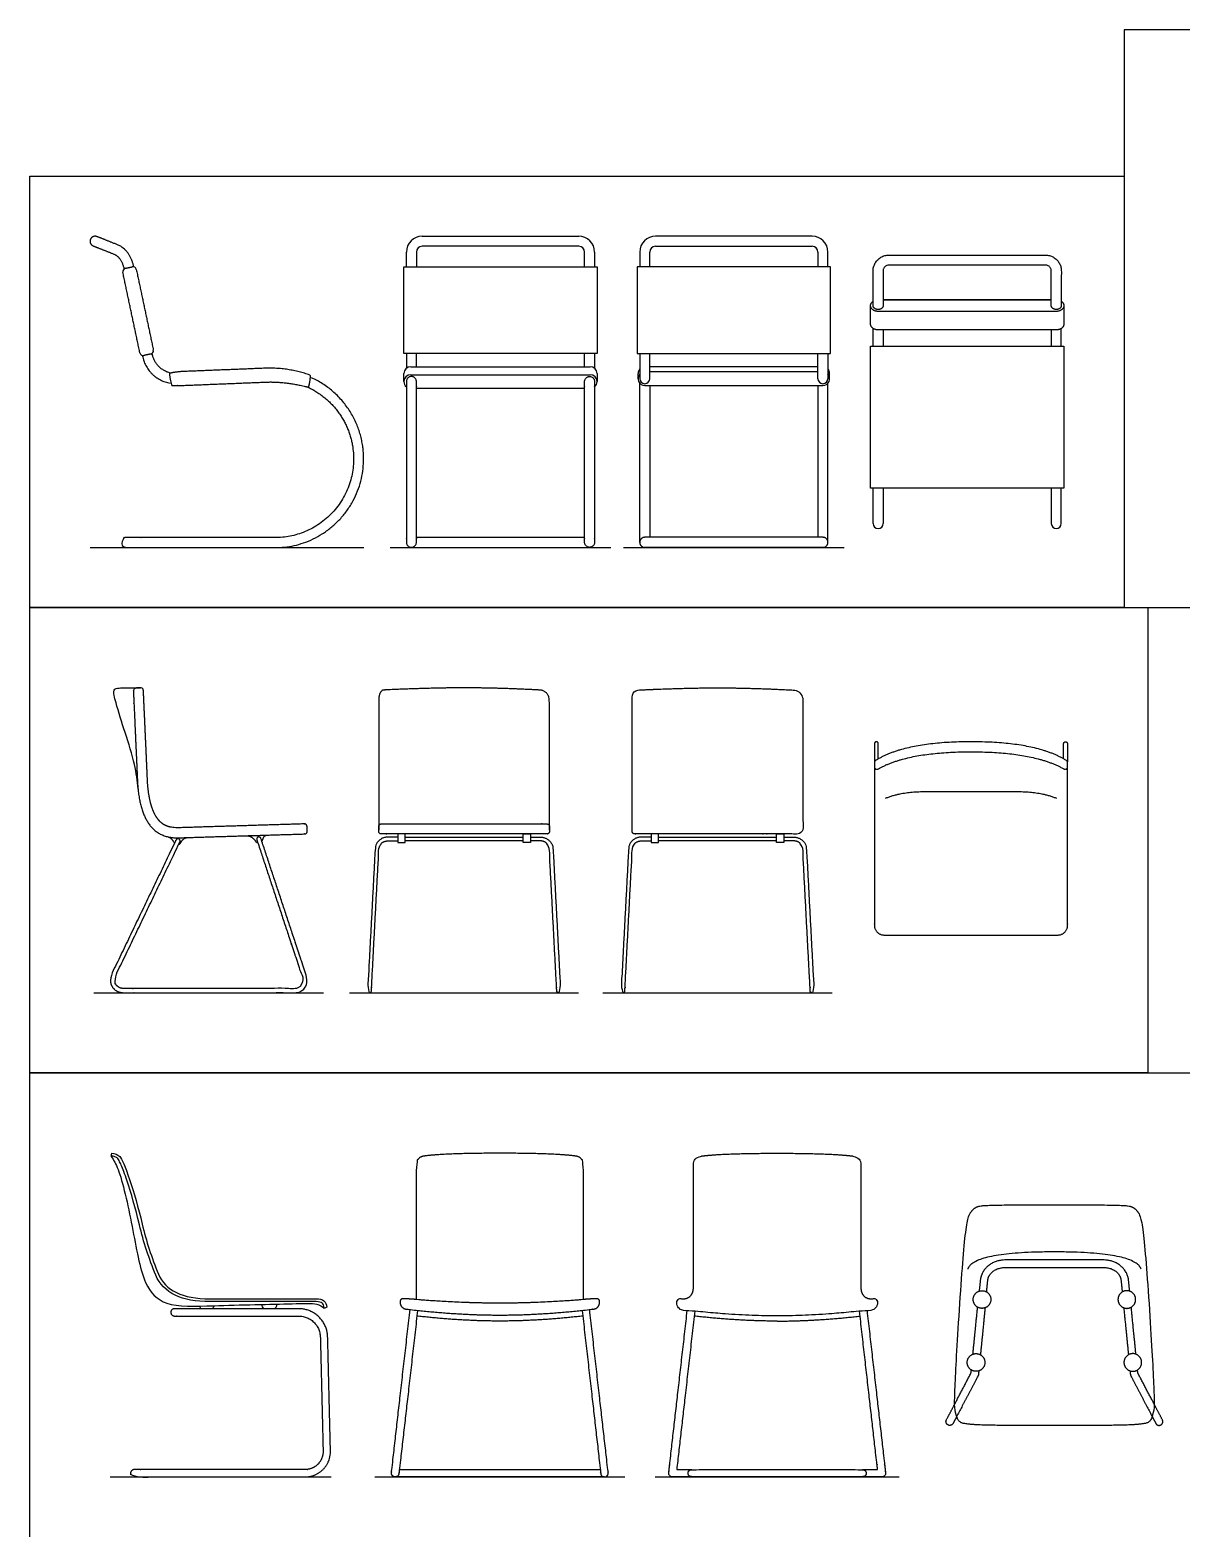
# Model space of a CAD drawing. Header units: millimetres. Extents: x 0 to 12.5, y -0.3 to 20.
# Drawn here: x 7.175 to 10.087, y 5.488 to 9.279 of the extents above; entities that cross this region are included whole.
import ezdxf

# ---------------------------------------------------------------- set-up
doc = ezdxf.new("R2010")
doc.units = ezdxf.units.MM
for name, color, linetype, true_color in [('AG-DETAILS', 7, 'Continuous', 0x66ffff), ('AG-DIAGRAM', 7, 'Continuous', 0xfecc66), ('AG-FURNITURE', 7, 'Continuous', 0x66ccff), ('X-VPRT', 6, 'Continuous', 0xff00ff)]:
    doc.layers.add(name, color=color, linetype=linetype, true_color=true_color)

msp = doc.modelspace()

# ---------------------------------------------------------------- linework, layer by layer
at = {"layer": 'AG-DETAILS'}
for p, q in [((8.1398, 7.9698), (8.5907, 7.9698)), ((8.1525, 7.9952), (8.578, 7.9952)), ((8.7304, 7.9698), (9.1812, 7.9698)), ((9.1812, 7.9698), (8.7304, 7.9698))]:
    msp.add_line(p, q, dxfattribs=at)
for points in [[(8.7177, 7.9825), (8.7177, 8.1447), (8.7177, 8.3854)], [(8.7431, 8.3797), (8.7431, 8.1518), (8.7431, 7.9952)], [(9.1685, 8.3797), (9.1685, 8.1518), (9.1685, 7.9952)], [(9.1939, 7.9825), (9.1939, 8.1447), (9.1939, 8.3854)], [(9.5608, 5.9277), (9.5674, 5.9949), (9.5726, 6.0468)], [(9.5916, 6.0452), (9.5865, 5.9944), (9.5798, 5.9263)], [(9.9425, 6.0452), (9.9475, 5.9944), (9.9543, 5.9263)], [(9.9733, 5.9277), (9.9666, 5.9949), (9.9614, 6.0468)]]:
    msp.add_open_spline(points, degree=2, dxfattribs=at)
for points, weights, knots in [([(9.9574, 6.0874), (9.9559, 6.103), (9.9545, 6.1167), (9.9465, 6.1663), (9.8906, 6.1663), (9.8434, 6.1663), (9.767, 6.1663), (9.6906, 6.1663), (9.6435, 6.1663), (9.5875, 6.1663), (9.5795, 6.1167), (9.5782, 6.103), (9.5766, 6.0874)], [1, 1, 1, 0.792751291547, 1, 1, 1, 1, 1, 0.792751291547, 1, 1, 1], [6.71745, 6.71745, 6.71745, 6.782875, 6.782875, 7.025685, 7.025685, 7.749309, 7.749309, 8.472933, 8.472933, 8.715742, 8.715742, 8.781168, 8.781168, 8.781168]), ([(9.5955, 6.0852), (9.5971, 6.1012), (9.5985, 6.1149), (9.6022, 6.1472), (9.6435, 6.1472), (9.6906, 6.1472), (9.767, 6.1472), (9.8434, 6.1472), (9.8906, 6.1472), (9.9318, 6.1472), (9.9355, 6.1149), (9.9369, 6.1012), (9.9385, 6.0852)], [1, 1, 1, 0.792751291547, 1, 1, 1, 1, 1, 0.792751291547, 1, 1, 1], [-4.954801, -4.954801, -4.954801, -4.890175, -4.890175, -4.647366, -4.647366, -3.923742, -3.923742, -3.200118, -3.200118, -2.957308, -2.957308, -2.892682, -2.892682, -2.892682]), ([(9.5844, 6.0885), (9.562, 6.0891), (9.5614, 6.0668), (9.5608, 6.0444), (9.5832, 6.0438), (9.6056, 6.0432), (9.6062, 6.0656), (9.6068, 6.0879), (9.5844, 6.0885)], [1, 0.707106781187, 1, 0.707106781187, 1, 0.707106781187, 1, 0.707106781187, 1], [0, 0, 0, 0.0919163, 0.0919163, 0.1838326, 0.1838326, 0.2757489, 0.2757489, 0.3676652, 0.3676652, 0.3676652]), ([(9.9496, 6.0885), (9.972, 6.0891), (9.9726, 6.0668), (9.9732, 6.0444), (9.9508, 6.0438), (9.9284, 6.0432), (9.9279, 6.0656), (9.9273, 6.0879), (9.9496, 6.0885)], [1, 0.707106781187, 1, 0.707106781187, 1, 0.707106781187, 1, 0.707106781187, 1], [0, 0, 0, 0.0919163, 0.0919163, 0.1838326, 0.1838326, 0.2757489, 0.2757489, 0.3676652, 0.3676652, 0.3676652]), ([(9.5693, 5.9292), (9.5469, 5.9298), (9.5463, 5.9074), (9.5457, 5.885), (9.5681, 5.8844), (9.5905, 5.8838), (9.5911, 5.9062), (9.5917, 5.9286), (9.5693, 5.9292)], [1, 0.707106781187, 1, 0.707106781187, 1, 0.707106781187, 1, 0.707106781187, 1], [0, 0, 0, 0.0919163, 0.0919163, 0.1838326, 0.1838326, 0.2757489, 0.2757489, 0.3676652, 0.3676652, 0.3676652]), ([(9.9648, 5.9292), (9.9871, 5.9298), (9.9877, 5.9074), (9.9883, 5.885), (9.9659, 5.8844), (9.9436, 5.8838), (9.943, 5.9062), (9.9424, 5.9286), (9.9648, 5.9292)], [1, 0.707106781187, 1, 0.707106781187, 1, 0.707106781187, 1, 0.707106781187, 1], [0, 0, 0, 0.0919163, 0.0919163, 0.1838326, 0.1838326, 0.2757489, 0.2757489, 0.3676652, 0.3676652, 0.3676652]), ([(9.5147, 5.8014), (9.5348, 5.8396), (9.5549, 5.8779), (9.556, 5.88), (9.5563, 5.8825), (9.5565, 5.8852), (9.5568, 5.8879)], [1, 1, 1, 0.981522308437, 1, 1, 1], [5.8335611, 5.8335611, 5.8335611, 6.0499597, 6.0499597, 6.0657852, 6.0657852, 6.0729634, 6.0729634, 6.0729634]), ([(9.5757, 5.8856), (9.5753, 5.8812), (9.5748, 5.8769), (9.5746, 5.8744), (9.5735, 5.8723), (9.5461, 5.8203), (9.5195, 5.7696)], [1, 1, 1, 0.981522308437, 1, 1, 1], [5.2542495, 5.2542495, 5.2542495, 5.2645513, 5.2645513, 5.2803768, 5.2803768, 5.5718086, 5.5718086, 5.5718086]), ([(9.9583, 5.8856), (9.9588, 5.8812), (9.9592, 5.8769), (9.9594, 5.8744), (9.9606, 5.8723), (9.9879, 5.8203), (10.0146, 5.7696)], [1, 1, 1, 0.981522308437, 1, 1, 1], [5.2542495, 5.2542495, 5.2542495, 5.2645513, 5.2645513, 5.2803768, 5.2803768, 5.5718086, 5.5718086, 5.5718086]), ([(10.0194, 5.8014), (9.9993, 5.8396), (9.9792, 5.8779), (9.978, 5.88), (9.9778, 5.8825), (9.9775, 5.8852), (9.9772, 5.8879)], [1, 1, 1, 0.981522308437, 1, 1, 1], [5.8335611, 5.8335611, 5.8335611, 6.0499597, 6.0499597, 6.0657852, 6.0657852, 6.0729634, 6.0729634, 6.0729634])]:
    msp.add_rational_spline(points, weights, degree=2, knots=knots, dxfattribs=at)
at = {"layer": 'AG-DIAGRAM'}
for points in [[(7.327, 7.9698), (8.0192, 7.9698)], [(8.0859, 7.9698), (8.6447, 7.9698)], [(8.6764, 7.9698), (9.2352, 7.9698)], [(7.3366, 6.8427), (7.9175, 6.8427)], [(7.9832, 6.8427), (8.5631, 6.8427)], [(8.6246, 6.8427), (9.2045, 6.8427)], [(7.3778, 5.6171), (7.9366, 5.6171)], [(8.0473, 5.6171), (8.68, 5.6171)], [(8.7566, 5.6171), (9.3741, 5.6171)]]:
    msp.add_lwpolyline(points, dxfattribs=at)
at = {"layer": 'AG-FURNITURE'}
for p, q in [((8.1671, 8.7572), (8.3653, 8.7572)), ((8.3653, 8.7318), (8.1671, 8.7318)), ((8.3653, 8.7572), (8.5635, 8.7572)), ((8.5635, 8.7318), (8.3653, 8.7318)), ((8.9558, 8.7572), (8.7576, 8.7572)), ((8.7576, 8.7318), (8.9558, 8.7318)), ((9.154, 8.7572), (8.9558, 8.7572)), ((8.9558, 8.7318), (9.154, 8.7318)), ((8.1271, 8.6798), (8.1271, 8.7173)), ((8.1525, 8.7173), (8.1525, 8.6798)), ((8.578, 8.6798), (8.578, 8.7173)), ((8.6034, 8.7173), (8.6034, 8.6798)), ((8.7177, 8.7173), (8.7177, 8.6798)), ((8.7431, 8.6798), (8.7431, 8.7173)), ((9.1685, 8.7173), (9.1685, 8.6798)), ((9.1939, 8.6798), (9.1939, 8.7173)), ((9.3082, 8.4793), (9.3082, 8.5238)), ((9.3336, 8.5202), (9.3336, 8.4793)), ((9.7591, 8.5202), (9.7591, 8.4793)), ((9.7845, 8.4793), (9.7845, 8.5238)), ((8.1271, 8.4607), (8.1271, 8.4231)), ((8.1525, 8.427), (8.1525, 8.4607)), ((8.578, 8.427), (8.578, 8.4607)), ((8.6034, 8.4607), (8.6034, 8.4231)), ((8.8112, 5.6357), (8.8492, 5.6357))]:
    msp.add_line(p, q, dxfattribs=at)
for points in [[(8.1208, 8.4607), (8.1208, 8.6798), (8.3653, 8.6798), (8.6097, 8.6798), (8.6097, 8.4607), (8.3653, 8.4607)], [(8.9558, 8.4607), (9.2003, 8.4607), (9.2003, 8.6798), (8.9558, 8.6798), (8.7113, 8.6798), (8.7113, 8.4607)], [(9.5464, 8.5961), (9.7591, 8.5961), (9.5464, 8.5961), (9.3336, 8.5961)], [(9.5464, 8.4793), (9.7908, 8.4793), (9.7908, 8.1196), (9.5464, 8.1196), (9.3019, 8.1196), (9.3019, 8.4793)], [(8.1052, 7.2445), (8.1052, 7.2224), (8.1239, 7.2224), (8.1239, 7.2445)], [(8.4411, 7.2445), (8.4411, 7.2224), (8.4224, 7.2224), (8.4224, 7.2445)], [(8.7466, 7.2445), (8.7466, 7.2224), (8.7653, 7.2224), (8.7653, 7.2445)], [(9.0825, 7.2445), (9.0825, 7.2224), (9.0638, 7.2224), (9.0638, 7.2445)]]:
    msp.add_lwpolyline(points, close=True, dxfattribs=at)
for points in [[(9.3019, 8.5337), (9.3019, 8.5825)], [(9.7908, 8.5825), (9.7908, 8.5337)], [(9.5464, 8.5202), (9.3206, 8.5202)], [(9.7721, 8.5202), (9.5464, 8.5202)], [(9.1685, 8.427), (8.9558, 8.427), (8.7431, 8.427)], [(8.1208, 8.3894), (8.1208, 8.4097)], [(8.6097, 8.4097), (8.6097, 8.3894)], [(8.7134, 8.3967), (8.7134, 8.41)], [(9.1685, 8.4137), (8.9558, 8.4137), (8.7431, 8.4137)], [(9.1982, 8.3967), (9.1982, 8.41)], [(8.578, 8.3721), (8.3653, 8.3721), (8.1525, 8.3721)], [(8.1239, 7.2362), (8.2732, 7.2362), (8.4224, 7.2362)], [(8.4224, 7.2267), (8.2732, 7.2267), (8.1239, 7.2267)], [(8.7653, 7.2362), (8.9145, 7.2362), (9.0638, 7.2362)], [(9.0638, 7.2267), (8.9145, 7.2267), (8.7653, 7.2267)], [(8.6284, 5.6171), (8.0989, 5.6171)], [(8.1095, 5.6357), (8.6178, 5.6357)]]:
    msp.add_lwpolyline(points, dxfattribs=at)
for centre, radius, start, end in [((8.1671, 8.7173), 0.0399, 90, 180), ((8.1671, 8.7173), 0.0145, 90, 180), ((8.5635, 8.7173), 0.0399, 360, 90), ((8.5635, 8.7173), 0.0145, 0, 90), ((8.7576, 8.7173), 0.0399, 90, 180), ((8.7576, 8.7173), 0.0145, 90, 180), ((9.154, 8.7173), 0.0399, 360, 90), ((9.154, 8.7173), 0.0145, 0, 90), ((7.4181, 8.6678), 0.00857, 101.9252, 191.9252), ((7.4353, 8.6714), 0.00857, 11.9252, 101.9252), ((7.4612, 8.4638), 0.00857, 191.9252, 281.9252), ((7.4784, 8.4674), 0.00857, 281.9252, 11.9252), ((8.1381, 8.4097), 0.0173, 90, 180), ((8.5924, 8.4097), 0.0173, 0, 90), ((8.7304, 8.41), 0.017, 138.3544, 180), ((9.1812, 8.41), 0.017, 360, 41.6456), ((8.1381, 8.3894), 0.0173, 90, 180), ((8.1381, 8.3894), 0.0173, 180, 230.739), ((8.5924, 8.3894), 0.0173, 0, 90), ((8.5924, 8.3894), 0.0173, 309.261, 0), ((8.7304, 8.3967), 0.017, 138.3544, 270.5777), ((8.7304, 8.3967), 0.0127, 180, 0), ((9.1812, 8.3967), 0.0127, 180, 0), ((9.1812, 8.3967), 0.017, 269.4223, 41.6456), ((9.3209, 8.0301), 0.0127, 180, 270), ((9.3209, 8.0301), 0.0127, 270, 360), ((9.7718, 8.0301), 0.0127, 180, 270), ((9.7718, 8.0301), 0.0127, 270, 0), ((7.6222, 6.0558), 0.0196, 198.9591, 221.2541), ((7.6222, 6.0558), 0.0196, 318.7459, 344.4158), ((7.7805, 6.0558), 0.0196, 186.274, 221.2541), ((7.7805, 6.0558), 0.0196, 318.7459, 356.4518)]:
    msp.add_arc(centre, radius, start, end, dxfattribs=at)
for points, weights, degree, knots in [([(7.4375, 8.6797), (7.4284, 8.7228), (7.3968, 8.7354), (7.3681, 8.7469), (7.3441, 8.7564), (7.3323, 8.7611), (7.3276, 8.7493), (7.3229, 8.7375), (7.3347, 8.7328), (7.3587, 8.7233), (7.3874, 8.7118), (7.4064, 8.7043), (7.4127, 8.6745)], [0.999460900344, 0.880950047445, 0.999460900344, 0.999460900344, 0.999460900344, 0.706725580164, 0.999460900344, 0.706725580164, 0.999460900344, 0.999460900344, 0.999460900344, 0.880950047445, 0.999460900344], 2, [5.367197, 5.367197, 5.367197, 5.5463694, 5.5463694, 5.7675545, 5.7675545, 5.8378594, 5.8378594, 5.9081644, 5.9081644, 6.1293494, 6.1293494, 6.3085218, 6.3085218, 6.3085218]), ([(9.3082, 8.5815), (9.3082, 8.6003), (9.3082, 8.6697), (9.3082, 8.7096), (9.3482, 8.7096), (9.4473, 8.7096), (9.5464, 8.7096)], [1, 1, 1, 0.707106781186, 1, 1, 1], 2, [-2.779788, -2.779788, -2.779788, -2.6567654, -2.6567654, -2.5164572, -2.5164572, -1.8661968, -1.8661968, -1.8661968]), ([(9.5464, 8.6842), (9.4473, 8.6842), (9.3482, 8.6842), (9.3336, 8.6842), (9.3336, 8.6697), (9.3336, 8.6003), (9.3336, 8.5815)], [1, 1, 1, 0.707106781187, 1, 1, 1], 2, [0.0918853, 0.0918853, 0.0918853, 0.7421456, 0.7421456, 0.8824538, 0.8824538, 1.0054764, 1.0054764, 1.0054764]), ([(9.5464, 8.7096), (9.6455, 8.7096), (9.7446, 8.7096), (9.7845, 8.7096), (9.7845, 8.6697), (9.7845, 8.6003), (9.7845, 8.5815)], [1, 1, 1, 0.707106781186, 1, 1, 1], 2, [-1.8661968, -1.8661968, -1.8661968, -1.2159364, -1.2159364, -1.0756282, -1.0756282, -0.9526056, -0.9526056, -0.9526056]), ([(9.7591, 8.5815), (9.7591, 8.6003), (9.7591, 8.6697), (9.7591, 8.6842), (9.7446, 8.6842), (9.6455, 8.6842), (9.5464, 8.6842)], [1, 1, 1, 0.707106781187, 1, 1, 1], 2, [-0.8217059, -0.8217059, -0.8217059, -0.6986833, -0.6986833, -0.5583751, -0.5583751, 0.0918853, 0.0918853, 0.0918853]), ([(9.3206, 8.567), (9.3018, 8.5672), (9.3018, 8.5815), (9.3018, 8.5881), (9.3082, 8.5924)], [0.993119371196, 0.710588483543, 1, 0.843325824444, 0.854267665302], 2, [1.7358479, 1.7358479, 1.7358479, 1.80051974, 1.80051974, 1.83553011, 1.83553011, 1.83553011]), ([(9.3336, 8.5815), (9.3336, 8.5718), (9.3209, 8.5718), (9.3082, 8.5718), (9.3082, 8.5815)], [0.999999860338, 0.707106851018, 1, 0.707106851018, 0.999999860338], 2, [-2.9106876, -2.9106876, -2.9106876, -2.8452378, -2.8452378, -2.779788, -2.779788, -2.779788]), ([(9.7845, 8.5815), (9.7845, 8.5718), (9.7718, 8.5718), (9.7591, 8.5718), (9.7591, 8.5815)], [0.999999860338, 0.707106851018, 1, 0.707106851018, 0.999999860338], 2, [-0.9526056, -0.9526056, -0.9526056, -0.8871558, -0.8871558, -0.8217059, -0.8217059, -0.8217059]), ([(9.7845, 8.5924), (9.7909, 8.5881), (9.7909, 8.5815), (9.7909, 8.5672), (9.7721, 8.567)], [0.854267665302, 0.843325824444, 1, 0.710588483543, 0.993119371196], 2, [0.09588932, 0.09588932, 0.09588932, 0.1308997, 0.1308997, 0.19557154, 0.19557154, 0.19557154]), ([(7.4589, 8.4555), (7.4592, 8.4541), (7.4595, 8.4527), (7.4716, 8.3955), (7.5291, 8.3853)], [0.999460900344, 0.999460900344, 0.999460900344, 0.801816339306, 0.935444844884], 2, [7.0452346, 7.0452346, 7.0452346, 7.0547948, 7.0547948, 7.3444857, 7.3444857, 7.3444857]), ([(7.5277, 8.4116), (7.492, 8.4217), (7.4844, 8.4579), (7.4841, 8.4593), (7.4838, 8.4607)], [0.91530153365, 0.818447617063, 0.999460900344, 0.999460900344, 0.999460900344], 2, [16.0284944, 16.0284944, 16.0284944, 16.2938085, 16.2938085, 16.3033687, 16.3033687, 16.3033687]), ([(7.5334, 8.3797), (7.5407, 8.3788), (7.548, 8.3791), (7.6623, 8.3837), (7.7766, 8.3883), (7.8269, 8.389), (7.8796, 8.3751), (7.8834, 8.3873), (7.8846, 8.4054), (7.8317, 8.4245), (7.7744, 8.4233), (7.6605, 8.4187), (7.5466, 8.4142), (7.5276, 8.4102), (7.5284, 8.3972), (7.5335, 8.3797)], [1, 0.996826438898, 1, 1, 1, 0.903473388727, 0.870673526605, 0.870673526605, 0.870673526605, 0.844590153287, 0.870689281096, 0.870689281096, 0.870689281096, 0.870689281096, 0.870689281096, 0.870689281096], 2, [0, 0, 0, 0.042233, 0.042233, 0.776004, 0.776004, 1.175618, 1.175618, 1.273851, 1.273851, 1.636408, 1.636408, 2.368258, 2.459329, 2.459329, 2.534238, 2.534238, 2.534238]), ([(7.8793, 8.3745), (7.9828, 8.3254), (7.9928, 8.2115), (8.0102, 8.0127), (7.8115, 7.995), (7.6147, 7.995), (7.4179, 7.995), (7.4052, 7.995), (7.4052, 7.9823), (7.4052, 7.9696), (7.4179, 7.9696), (7.6152, 7.9696), (7.8131, 7.9697), (8.0375, 7.9891), (8.0181, 8.2134), (8.0068, 8.3444), (7.8872, 8.399)], [0.867370911689, 0.808036707745, 0.999460900344, 0.70720172165, 0.999460900344, 0.999460900344, 0.999460900344, 0.706725580183, 1, 0.707106781187, 1, 1, 1, 0.707106781187, 1, 0.805262712295, 0.8694774223], 2, [8.506107, 8.506107, 8.506107, 9.233839, 9.233839, 10.344914, 10.344914, 11.607435, 11.607435, 11.672884, 11.672884, 11.738334, 11.738334, 13.004486, 13.004486, 14.11662, 14.11662, 14.85605, 14.85605, 14.85605]), ([(8.1398, 7.9698), (8.1271, 7.9698), (8.1271, 7.9825), (8.1271, 8.1485), (8.1271, 8.3894), (8.1271, 8.4021), (8.1398, 8.4021), (8.1525, 8.4021), (8.1525, 8.3894), (8.1525, 8.1485), (8.1525, 7.9825), (8.1525, 7.9698), (8.1398, 7.9698)], [1, 0.707106781187, 1, 1, 1, 0.707106781187, 1, 0.707106781186, 1, 1, 1, 0.707106781187, 1], 2, [0, 0, 0, 0.06545, 0.06545, 2.56545, 2.56545, 2.6309, 2.6309, 2.69635, 2.69635, 5.19635, 5.19635, 5.261799, 5.261799, 5.261799]), ([(8.5907, 7.9698), (8.6034, 7.9698), (8.6034, 7.9825), (8.6034, 8.1485), (8.6034, 8.3894), (8.6034, 8.4021), (8.5907, 8.4021), (8.578, 8.4021), (8.578, 8.3894), (8.578, 8.1485), (8.578, 7.9825), (8.578, 7.9698), (8.5907, 7.9698)], [1, 0.707106781187, 1, 1, 1, 0.707106781187, 1, 0.707106781186, 1, 1, 1, 0.707106781187, 1], 2, [0, 0, 0, 0.06545, 0.06545, 2.56545, 2.56545, 2.6309, 2.6309, 2.69635, 2.69635, 5.19635, 5.19635, 5.261799, 5.261799, 5.261799]), ([(8.9558, 7.9952), (8.8336, 7.9952), (8.7304, 7.9952), (8.7177, 7.9952), (8.7177, 7.9825), (8.7177, 7.9698), (8.7304, 7.9698), (8.8336, 7.9698), (8.9558, 7.9698)], [1, 1, 1, 0.707106781187, 1, 0.707106781187, 1, 1, 1], 2, [0.40625, 0.40625, 0.40625, 1.208333, 1.208333, 1.273783, 1.273783, 1.339233, 1.339233, 2.141316, 2.141316, 2.141316]), ([(8.9558, 7.9698), (9.078, 7.9698), (9.1812, 7.9698), (9.1939, 7.9698), (9.1939, 7.9825), (9.1939, 7.9952), (9.1812, 7.9952), (9.078, 7.9952), (8.9558, 7.9952)], [1, 1, 1, 0.707106781187, 1, 0.707106781187, 1, 1, 1], 2, [-1.328816, -1.328816, -1.328816, -0.526733, -0.526733, -0.461283, -0.461283, -0.395833, -0.395833, 0.40625, 0.40625, 0.40625]), ([(7.8761, 7.2507), (7.8762, 7.2472), (7.8738, 7.2446), (7.8702, 7.2445), (7.7637, 7.2412), (7.6571, 7.238), (7.5505, 7.2347), (7.4835, 7.2327), (7.4487, 7.2845), (7.4461, 7.3904), (7.4428, 7.463), (7.4395, 7.5355), (7.4363, 7.6073), (7.4361, 7.6109), (7.4385, 7.6135), (7.4421, 7.6136), (7.4465, 7.6138), (7.4509, 7.614), (7.4553, 7.6142), (7.4589, 7.6144), (7.4615, 7.612), (7.4617, 7.6085), (7.4649, 7.5367), (7.4682, 7.4641), (7.4715, 7.3915), (7.4718, 7.3793), (7.4731, 7.3578), (7.4779, 7.3285), (7.485, 7.3049), (7.494, 7.2869), (7.5047, 7.2739), (7.5174, 7.2653), (7.5326, 7.2605), (7.5437, 7.2599), (7.5497, 7.2601), (7.6563, 7.2633), (7.7629, 7.2666), (7.8695, 7.2699), (7.873, 7.27), (7.8756, 7.2675), (7.8757, 7.264), (7.8758, 7.2596), (7.876, 7.2551), (7.8761, 7.2507)], [1, 0.804737854125, 0.804737854125, 1, 1, 1, 1, 1, 1, 1, 1, 1, 1, 0.804737854124, 0.804737854124, 1, 1, 1, 1, 0.804737854124, 0.804737854124, 1, 1, 1, 1, 1, 1, 1, 1, 1, 1, 1, 1, 1, 1, 1, 1, 1, 0.804737854124, 0.804737854124, 1, 1, 1, 1], 3, [0, 0, 0, 0, 0.031267, 0.031267, 0.031267, 1.080796, 1.080796, 1.080796, 1.947485, 1.947485, 1.947485, 2.662706, 2.662706, 2.662706, 2.693974, 2.693974, 2.693974, 2.737496, 2.737496, 2.737496, 2.768764, 2.768764, 2.768764, 3.438349, 3.438349, 3.438349, 3.55304, 3.650113, 3.730203, 3.794999, 3.847578, 3.894543, 3.944069, 4.003242, 4.003242, 4.003242, 4.985803, 4.985803, 4.985803, 5.01707, 5.01707, 5.01707, 5.060593, 5.060593, 5.060593, 5.060593]), ([(8.4891, 7.2539), (8.4891, 7.4186), (8.4891, 7.5834), (8.4891, 7.6075), (8.465, 7.6086), (8.3598, 7.6142), (8.2732, 7.6142), (8.1865, 7.6142), (8.0687, 7.6086), (8.0573, 7.6075), (8.0573, 7.5834), (8.0573, 7.4186), (8.0573, 7.2539)], [1, 1, 1, 0.723674092196, 1, 1, 1, 1, 1, 0.723674092196, 1, 1, 1], 2, [-1.912785, -1.912785, -1.912785, -0.831741, -0.831741, -0.705392, -0.705392, 0, 0, 0.705392, 0.705392, 0.831741, 0.831741, 1.912785, 1.912785, 1.912785]), ([(8.6986, 7.2539), (8.6986, 7.2522), (8.6986, 7.2505), (8.6986, 7.2445), (8.7047, 7.2445), (8.9145, 7.2445), (9.1244, 7.2445), (9.1304, 7.2445), (9.1304, 7.2505), (9.1304, 7.2522), (9.1304, 7.2539), (9.1304, 7.4186), (9.1304, 7.5834), (9.1304, 7.6075), (9.1063, 7.6086), (9.0012, 7.6142), (8.9145, 7.6142), (8.8279, 7.6142), (8.71, 7.6086), (8.6986, 7.6075), (8.6986, 7.5834), (8.6986, 7.4186), (8.6986, 7.2539)], [1, 1, 1, 0.707106781187, 1, 1, 1, 0.707106781186, 1, 1, 1, 1, 1, 0.723674092196, 1, 1, 1, 1, 1, 0.723674092196, 1, 1, 1], 2, [0.063715, 0.063715, 0.063715, 0.074596, 0.074596, 0.105878, 0.105878, 2.176631, 2.176631, 2.207913, 2.207913, 2.218795, 2.218795, 3.299839, 3.299839, 3.426188, 3.426188, 4.13158, 4.13158, 4.836972, 4.836972, 4.96332, 4.96332, 6.044365, 6.044365, 6.044365]), ([(9.7975, 7.4302), (9.8004, 7.4284), (9.8004, 7.4251), (9.8004, 7.4196), (9.8004, 7.4141), (9.8004, 7.4106), (9.7973, 7.4088), (9.7942, 7.407), (9.7912, 7.4088), (9.7154, 7.4524), (9.5559, 7.4524), (9.3963, 7.4524), (9.3206, 7.4088), (9.3175, 7.407), (9.3145, 7.4088), (9.3114, 7.4106), (9.3114, 7.4141), (9.3114, 7.4196), (9.3114, 7.4251), (9.3114, 7.4284), (9.3143, 7.4302), (9.3895, 7.4777), (9.5559, 7.4777), (9.7223, 7.4777), (9.7975, 7.4302)], [1, 0.875586214689, 1, 1, 1, 0.866154239481, 1, 0.866154239481, 1, 1, 1, 1, 1, 0.866154239481, 1, 0.866154239481, 1, 1, 1, 0.875586214689, 1, 1, 1, 1, 1], 2, [-0.940227, -0.940227, -0.940227, -0.919962, -0.919962, -0.884007, -0.884007, -0.862971, -0.862971, -0.841934, -0.841934, -0.050207, -0.050207, 0.741521, 0.741521, 0.762558, 0.762558, 0.783594, 0.783594, 0.819549, 0.819549, 0.839814, 0.839814, 1.665415, 1.665415, 2.491017, 2.491017, 2.491017]), ([(9.3214, 7.4345), (9.3214, 7.4537), (9.3214, 7.4729), (9.3214, 7.4777), (9.3166, 7.4777), (9.3118, 7.4777), (9.3118, 7.4729), (9.3118, 7.4501), (9.3118, 7.4273)], [1, 1, 1, 0.707106781187, 1, 0.707106781185, 1, 1, 1], 2, [0.3595847, 0.3595847, 0.3595847, 0.4856504, 0.4856504, 0.5101941, 0.5101941, 0.5347378, 0.5347378, 0.6844081, 0.6844081, 0.6844081]), ([(9.7904, 7.4345), (9.7904, 7.4537), (9.7904, 7.4729), (9.7904, 7.4777), (9.7952, 7.4777), (9.7999, 7.4777), (9.7999, 7.4729), (9.7999, 7.4501), (9.7999, 7.4273)], [1, 1, 1, 0.707106781187, 1, 0.707106781185, 1, 1, 1], 2, [0.3595847, 0.3595847, 0.3595847, 0.4856504, 0.4856504, 0.5101941, 0.5101941, 0.5347378, 0.5347378, 0.6844081, 0.6844081, 0.6844081]), ([(9.3114, 7.4141), (9.3114, 7.2138), (9.3114, 7.0134), (9.3114, 6.9886), (9.3362, 6.9886), (9.4461, 6.9886), (9.5559, 6.9886), (9.6657, 6.9886), (9.7755, 6.9886), (9.8004, 6.9886), (9.8004, 7.0134), (9.8004, 7.2138), (9.8004, 7.4141)], [1, 1, 1, 0.707106781187, 1, 1, 1, 1, 1, 0.707106781187, 1, 1, 1], 2, [0, 0, 0, 1.314515, 1.314515, 1.442433, 1.442433, 2.163081, 2.163081, 2.88373, 2.88373, 3.011648, 3.011648, 4.326163, 4.326163, 4.326163]), ([(8.0633, 7.2698), (8.0573, 7.2698), (8.0573, 7.2637), (8.0573, 7.2571), (8.0573, 7.2505), (8.0573, 7.2445), (8.0633, 7.2445), (8.2732, 7.2445), (8.483, 7.2445), (8.4891, 7.2445), (8.4891, 7.2505), (8.4891, 7.2571), (8.4891, 7.2637), (8.4891, 7.2698), (8.483, 7.2698), (8.2732, 7.2698), (8.0633, 7.2698)], [1, 0.707106781187, 1, 1, 1, 0.707106781187, 1, 1, 1, 0.707106781186, 1, 1, 1, 0.707106781187, 1, 1, 1], 2, [0, 0, 0, 0.031282, 0.031282, 0.074596, 0.074596, 0.105878, 0.105878, 2.176631, 2.176631, 2.207913, 2.207913, 2.251227, 2.251227, 2.282509, 2.282509, 4.353263, 4.353263, 4.353263]), ([(7.759, 7.2332), (7.816, 7.0608), (7.8748, 6.8832), (7.8797, 6.8682), (7.8705, 6.8555), (7.8612, 6.8427), (7.8455, 6.8427), (7.627, 6.8427), (7.4102, 6.8427), (7.3923, 6.8427), (7.3827, 6.8578), (7.3732, 6.873), (7.381, 6.8891), (7.4636, 7.0612), (7.5443, 7.2291), (7.5466, 7.234), (7.5515, 7.2316), (7.5564, 7.2293), (7.5541, 7.2244), (7.4734, 7.0565), (7.3908, 6.8844), (7.3856, 6.8737), (7.3919, 6.8636), (7.3983, 6.8535), (7.4102, 6.8535), (7.627, 6.8535), (7.8455, 6.8535), (7.8557, 6.8535), (7.8617, 6.8618), (7.8677, 6.8701), (7.8645, 6.8798), (7.8057, 7.0574), (7.7487, 7.2297), (7.747, 7.2349), (7.7521, 7.2366), (7.7573, 7.2383), (7.759, 7.2332)], [1, 1, 1, 0.890406705234, 1, 0.890406705234, 1, 1, 1, 0.875342485203, 1, 0.875342485203, 1, 1, 1, 0.707106781187, 1, 0.707106781187, 1, 1, 1, 0.875342485203, 1, 0.875342485203, 1, 1, 1, 0.890406705234, 1, 0.890406705234, 1, 1, 1, 0.707106781187, 1, 0.707106781187, 1], 2, [0, 0, 0, 1.575399, 1.575399, 1.670994, 1.670994, 1.766588, 1.766588, 2.855652, 2.855652, 2.962983, 2.962983, 3.070314, 3.070314, 4.224223, 4.224223, 4.252202, 4.252202, 4.280182, 4.280182, 5.434091, 5.434091, 5.505466, 5.505466, 5.576841, 5.576841, 6.665905, 6.665905, 6.72783, 6.72783, 6.789755, 6.789755, 8.365155, 8.365155, 8.393134, 8.393134, 8.421113, 8.421113, 8.421113]), ([(7.5255, 7.2367), (7.5323, 7.2346), (7.5388, 7.2233), (7.5394, 7.2219), (7.5403, 7.2208)], [1, 1, 1, 0.95479876021, 0.933602271587], 2, [0, 0, 0, 0.06614447, 0.06614447, 0.0759168, 0.0759168, 0.0759168]), ([(7.5509, 7.2178), (7.5547, 7.2192), (7.5564, 7.2229), (7.5628, 7.2351), (7.5747, 7.2354)], [0.926724347921, 0.883141909809, 1, 1, 1], 2, [0.1144859, 0.1144859, 0.1144859, 0.1397502, 0.1397502, 0.221559, 0.221559, 0.221559]), ([(7.7218, 7.2399), (7.7355, 7.2401), (7.7443, 7.2276), (7.7465, 7.2235), (7.7511, 7.2224)], [1, 1, 1, 0.910278093326, 1], 2, [0, 0, 0, 0.0904644, 0.0904644, 0.1195128, 0.1195128, 0.1195128]), ([(7.7614, 7.2258), (7.7629, 7.2275), (7.7635, 7.2297), (7.7667, 7.2414), (7.7751, 7.2416)], [1, 0.97683098176, 1, 1, 1], 2, [0.15700522, 0.15700522, 0.15700522, 0.17168323, 0.17168323, 0.22908568, 0.22908568, 0.22908568]), ([(8.1052, 7.2362), (8.0922, 7.2362), (8.0792, 7.2362), (8.0496, 7.2362), (8.0481, 7.2067), (8.0385, 7.0248), (8.0291, 6.8476), (8.0289, 6.8428), (8.0336, 6.8426), (8.0384, 6.8423), (8.0386, 6.8471), (8.048, 7.0243), (8.0576, 7.2062), (8.0587, 7.2267), (8.0792, 7.2267), (8.0922, 7.2267), (8.1052, 7.2267)], [1, 1, 1, 0.725502159296, 1, 1, 1, 0.707106781187, 1, 0.707106781187, 1, 1, 1, 0.725502159296, 1, 1, 1], 2, [2.775462, 2.775462, 2.775462, 2.893576, 2.893576, 3.025291, 3.025291, 3.963573, 3.963573, 3.988117, 3.988117, 4.01266, 4.01266, 4.950943, 4.950943, 5.082657, 5.082657, 5.200772, 5.200772, 5.200772]), ([(8.4411, 7.2362), (8.4541, 7.2362), (8.4672, 7.2362), (8.4967, 7.2362), (8.4983, 7.2067), (8.5079, 7.0248), (8.5172, 6.8476), (8.5175, 6.8428), (8.5127, 6.8426), (8.508, 6.8423), (8.5077, 6.8471), (8.4984, 7.0243), (8.4888, 7.2062), (8.4877, 7.2267), (8.4672, 7.2267), (8.4541, 7.2267), (8.4411, 7.2267)], [1, 1, 1, 0.725502159296, 1, 1, 1, 0.707106781187, 1, 0.707106781187, 1, 1, 1, 0.725502159296, 1, 1, 1], 2, [2.775462, 2.775462, 2.775462, 2.893576, 2.893576, 3.025291, 3.025291, 3.963573, 3.963573, 3.988117, 3.988117, 4.01266, 4.01266, 4.950943, 4.950943, 5.082657, 5.082657, 5.200772, 5.200772, 5.200772]), ([(8.7466, 7.2362), (8.7336, 7.2362), (8.7205, 7.2362), (8.691, 7.2362), (8.6894, 7.2067), (8.6798, 7.0248), (8.6705, 6.8476), (8.6702, 6.8428), (8.675, 6.8426), (8.6797, 6.8423), (8.68, 6.8471), (8.6893, 7.0243), (8.6989, 7.2062), (8.7, 7.2267), (8.7205, 7.2267), (8.7336, 7.2267), (8.7466, 7.2267)], [1, 1, 1, 0.725502159296, 1, 1, 1, 0.707106781187, 1, 0.707106781187, 1, 1, 1, 0.725502159296, 1, 1, 1], 2, [2.775462, 2.775462, 2.775462, 2.893576, 2.893576, 3.025291, 3.025291, 3.963573, 3.963573, 3.988117, 3.988117, 4.01266, 4.01266, 4.950943, 4.950943, 5.082657, 5.082657, 5.200772, 5.200772, 5.200772]), ([(9.0825, 7.2362), (9.0955, 7.2362), (9.1085, 7.2362), (9.1381, 7.2362), (9.1396, 7.2067), (9.1492, 7.0248), (9.1586, 6.8476), (9.1588, 6.8428), (9.1541, 6.8426), (9.1493, 6.8423), (9.1491, 6.8471), (9.1397, 7.0243), (9.1301, 7.2062), (9.129, 7.2267), (9.1085, 7.2267), (9.0955, 7.2267), (9.0825, 7.2267)], [1, 1, 1, 0.725502159296, 1, 1, 1, 0.707106781187, 1, 0.707106781187, 1, 1, 1, 0.725502159296, 1, 1, 1], 2, [2.775462, 2.775462, 2.775462, 2.893576, 2.893576, 3.025291, 3.025291, 3.963573, 3.963573, 3.988117, 3.988117, 4.01266, 4.01266, 4.950943, 4.950943, 5.082657, 5.082657, 5.200772, 5.200772, 5.200772]), ([(8.576, 6.0662), (8.5752, 6.0689), (8.5752, 6.0714), (8.5752, 6.1141), (8.5752, 6.2498), (8.5752, 6.4082), (8.5752, 6.4263), (8.5572, 6.4289), (8.5055, 6.4363), (8.3637, 6.4363), (8.2218, 6.4363), (8.1701, 6.4289), (8.1521, 6.4263), (8.1521, 6.4082), (8.1521, 6.2498), (8.1521, 6.1141), (8.1521, 6.0714), (8.1521, 6.0689), (8.1514, 6.0662)], [1, 1, 1, 1, 1, 1, 0.75567537034, 1, 1, 1, 1, 1, 0.75567537034, 1, 1, 1, 1, 1, 1], 2, [-1.639893, -1.639893, -1.639893, -1.563602, -1.563602, -1.118036, -0.694965, -0.694965, -0.596675, -0.596675, 0, 0, 0.596675, 0.596675, 0.694965, 0.694965, 1.118036, 1.563602, 1.563602, 1.639893, 1.639893, 1.639893]), ([(9.0653, 6.4363), (8.9235, 6.4363), (8.8718, 6.4289), (8.8538, 6.4263), (8.8538, 6.4081), (8.8538, 6.2497), (8.8538, 6.1402), (8.8538, 6.1004), (8.8538, 6.0674), (8.8249, 6.0678), (8.8216, 6.0679), (8.8183, 6.068), (8.8154, 6.068), (8.8133, 6.066), (8.8112, 6.0639), (8.8112, 6.061), (8.8112, 6.0596), (8.8112, 6.0581), (8.8112, 6.0422), (8.827, 6.0387), (8.8486, 6.0375), (8.9749, 6.0246), (9.1558, 6.0246), (9.2821, 6.0375), (9.3037, 6.0387), (9.3195, 6.0422), (9.3195, 6.0581), (9.3195, 6.0596), (9.3195, 6.061), (9.3195, 6.0639), (9.3174, 6.066), (9.3153, 6.068), (9.3124, 6.068), (9.3091, 6.0679), (9.3058, 6.0678), (9.2769, 6.0674), (9.2769, 6.1004), (9.2769, 6.1402), (9.2769, 6.2497), (9.2769, 6.4081), (9.2769, 6.4263), (9.2589, 6.4289), (9.2072, 6.4363), (9.0653, 6.4363)], [1, 1, 1, 0.75567537034, 1, 1, 1, 1, 1, 1, 1, 1, 0.922398044087, 1, 0.922398044087, 1, 1, 1, 0.751794393469, 1, 1, 1, 1, 1, 1, 0.751794393469, 1, 1, 1, 0.922398044087, 1, 0.922398044087, 1, 1, 1, 1, 1, 1, 1, 1, 0.75567537034, 1, 1, 1], 2, [0, 0, 0, 0.596675, 0.596675, 0.694965, 0.694965, 1.118036, 1.554994, 1.554994, 1.718336, 1.718336, 1.754374, 1.754374, 1.771653, 1.771653, 1.788932, 1.788932, 1.797706, 1.797706, 1.878787, 1.878787, 1.932963, 2.272377, 2.611791, 2.665967, 2.665967, 2.747048, 2.747048, 2.755822, 2.755822, 2.773101, 2.773101, 2.79038, 2.79038, 2.826418, 2.826418, 2.98976, 2.98976, 3.426718, 3.849789, 3.849789, 3.948079, 3.948079, 4.544754, 4.544754, 4.544754]), ([(8.3637, 6.0268), (8.2538, 6.0268), (8.1261, 6.0419), (8.1113, 6.0438), (8.1113, 6.0588), (8.1113, 6.0601), (8.1113, 6.0614), (8.1113, 6.0642), (8.1133, 6.0661), (8.1153, 6.068), (8.118, 6.068), (8.1373, 6.0677), (8.1567, 6.0657), (8.1795, 6.0633), (8.3028, 6.0569), (8.3637, 6.0569), (8.4246, 6.0569), (8.5479, 6.0633), (8.5706, 6.0657), (8.59, 6.0677), (8.6093, 6.068), (8.6121, 6.068), (8.614, 6.0661), (8.616, 6.0642), (8.616, 6.0614), (8.616, 6.0601), (8.616, 6.0588), (8.616, 6.0438), (8.6012, 6.0419), (8.4735, 6.0268), (8.3637, 6.0268)], [1, 1, 1, 0.751794393469, 1, 1, 1, 0.922398044087, 1, 0.922398044087, 1, 1, 1, 1, 1, 1, 1, 1, 1, 1, 1, 0.922398044087, 1, 0.922398044087, 1, 1, 1, 0.751794393469, 1, 1, 1], 2, [0, 0, 0, 0.74235, 0.74235, 0.822725, 0.822725, 0.831423, 0.831423, 0.848552, 0.848552, 0.86568, 0.86568, 1.089363, 1.089363, 1.351856, 1.614349, 1.614349, 1.876842, 2.139335, 2.139335, 2.363018, 2.363018, 2.380147, 2.380147, 2.397275, 2.397275, 2.405973, 2.405973, 2.486348, 2.486348, 3.228698, 3.228698, 3.228698]), ([(7.5403, 6.0429), (7.6975, 6.0429), (7.8546, 6.0429), (7.9262, 6.0429), (7.928, 5.9713), (7.9315, 5.8272), (7.935, 5.6831), (7.9356, 5.6559), (7.9167, 5.6365), (7.8977, 5.6171), (7.8706, 5.6171), (7.6546, 5.6171), (7.4385, 5.6171), (7.4292, 5.6171), (7.4292, 5.6264), (7.4292, 5.6357), (7.4385, 5.6357), (7.6546, 5.6357), (7.8706, 5.6357), (7.8899, 5.6357), (7.9034, 5.6495), (7.9169, 5.6633), (7.9164, 5.6826), (7.9129, 5.8267), (7.9094, 5.9709), (7.9081, 6.0243), (7.8546, 6.0243), (7.6975, 6.0243), (7.5403, 6.0243), (7.531, 6.0243), (7.531, 6.0336), (7.531, 6.0429), (7.5403, 6.0429)], [1, 1, 1, 0.715662125544, 1, 1, 1, 0.921533138146, 1, 0.921533138146, 1, 1, 1, 0.707106781187, 1, 0.707106781187, 1, 1, 1, 0.921533138146, 1, 0.921533138146, 1, 1, 1, 0.715662125544, 1, 1, 1, 0.707106781187, 1, 0.707106781187, 1], 2, [0, 0, 0, 1.01919, 1.01919, 1.345447, 1.345447, 2.295608, 2.295608, 2.464043, 2.464043, 2.632477, 2.632477, 4.05566, 4.05566, 4.103563, 4.103563, 4.151466, 4.151466, 5.57465, 5.57465, 5.694439, 5.694439, 5.814227, 5.814227, 6.764388, 6.764388, 7.090646, 7.090646, 8.109836, 8.109836, 8.157739, 8.157739, 8.205642, 8.205642, 8.205642]), ([(8.1555, 6.0386), (8.1309, 5.8229), (8.1083, 5.6256), (8.1073, 5.6161), (8.0978, 5.6172), (8.0883, 5.6183), (8.0894, 5.6277), (8.1119, 5.8251), (8.1365, 6.0407)], [1, 1, 1, 0.707106781186, 1, 0.707106781186, 1, 1, 1], 2, [0.033299, 0.033299, 0.033299, 1.398139, 1.398139, 1.447226, 1.447226, 1.496314, 1.496314, 2.860935, 2.860935, 2.860935]), ([(8.5719, 6.0386), (8.5965, 5.8229), (8.619, 5.6256), (8.6201, 5.6161), (8.6295, 5.6172), (8.639, 5.6183), (8.6379, 5.6277), (8.6154, 5.8251), (8.5908, 6.0407)], [1, 1, 1, 0.707106781186, 1, 0.707106781186, 1, 1, 1], 2, [0.033299, 0.033299, 0.033299, 1.398139, 1.398139, 1.447226, 1.447226, 1.496314, 1.496314, 2.860935, 2.860935, 2.860935]), ([(8.8492, 5.6171), (8.8249, 5.6171), (8.8006, 5.6171), (8.8, 5.6171), (8.7995, 5.6171), (8.79, 5.6182), (8.7911, 5.6277), (8.8135, 5.8238), (8.8379, 6.0381)], [1, 1, 1, 1.02028862768, 1.04436841716, 0.738479989832, 1.04436841716, 1.04436841716, 1.04436841716], 2, [1.97386, 1.97386, 1.97386, 2.063077, 2.063077, 2.066942, 2.066942, 2.116029, 2.116029, 3.472586, 3.472586, 3.472586]), ([(9.2928, 6.0381), (9.3172, 5.8238), (9.3396, 5.6277), (9.3407, 5.6182), (9.3312, 5.6171), (9.3307, 5.6171), (9.3301, 5.6171), (9.3301, 5.6171), (9.3301, 5.6171), (9.3058, 5.6171), (9.2814, 5.6171)], [1, 1, 1, 0.707106781186, 1, 0.976943204053, 0.957516508123, 0.957516508123, 0.957516508123, 0.957516508123, 0.957516508123], 2, [-2.852871, -2.852871, -2.852871, -1.496314, -1.496314, -1.447226, -1.447226, -1.443362, -1.443362, -1.443362, -1.443362, -1.354145, -1.354145, -1.354145]), ([(9.5195, 5.7696), (9.515, 5.7611), (9.5106, 5.7526), (9.5061, 5.7442), (9.4977, 5.7486), (9.4893, 5.7531), (9.4937, 5.7615), (9.5042, 5.7815), (9.5147, 5.8014)], [1, 1, 1, 0.707106781187, 1, 0.707106781187, 1, 1, 1], 2, [5.5718086, 5.5718086, 5.5718086, 5.6206858, 5.6206858, 5.6697732, 5.6697732, 5.7188606, 5.7188606, 5.8335611, 5.8335611, 5.8335611]), ([(10.0146, 5.7696), (10.019, 5.7611), (10.0235, 5.7526), (10.0279, 5.7442), (10.0363, 5.7486), (10.0448, 5.7531), (10.0403, 5.7615), (10.0298, 5.7815), (10.0194, 5.8014)], [1, 1, 1, 0.707106781187, 1, 0.707106781187, 1, 1, 1], 2, [5.5718086, 5.5718086, 5.5718086, 5.6206858, 5.6206858, 5.6697732, 5.6697732, 5.7188606, 5.7188606, 5.8335611, 5.8335611, 5.8335611]), ([(9.2907, 5.6264), (9.2907, 5.6357), (9.2814, 5.6357), (9.0653, 5.6357), (8.8492, 5.6357), (8.8399, 5.6357), (8.8399, 5.6264), (8.8399, 5.6171), (8.8492, 5.6171), (9.0653, 5.6171), (9.2814, 5.6171), (9.2907, 5.6171), (9.2907, 5.6264)], [1, 0.707106781187, 1, 1, 1, 0.707106781187, 1, 0.707106781187, 1, 1, 1, 0.707106781187, 1], 2, [0, 0, 0, 0.047903, 0.047903, 0.756891, 0.756891, 0.804794, 0.804794, 0.852697, 0.852697, 1.561685, 1.561685, 1.609588, 1.609588, 1.609588])]:
    msp.add_rational_spline(points, weights, degree=degree, knots=knots, dxfattribs=at)
for points in [[(7.4528, 8.462), (7.4312, 8.564), (7.4097, 8.666)], [(7.4163, 8.6762), (7.4249, 8.678), (7.4336, 8.6798)], [(7.4437, 8.6732), (7.4653, 8.5712), (7.4868, 8.4692)], [(9.5464, 8.567), (9.4335, 8.567), (9.3206, 8.567)], [(9.7721, 8.567), (9.6592, 8.567), (9.5464, 8.567)], [(7.4802, 8.459), (7.4716, 8.4572), (7.4629, 8.4554)], [(8.7177, 8.4607), (8.7177, 8.4287), (8.7177, 8.3967)], [(8.7431, 8.3967), (8.7431, 8.4287), (8.7431, 8.4607)], [(9.1685, 8.3967), (9.1685, 8.4287), (9.1685, 8.4607)], [(9.1939, 8.4607), (9.1939, 8.4287), (9.1939, 8.3967)], [(8.1381, 8.427), (8.2517, 8.427), (8.3653, 8.427)], [(8.3653, 8.427), (8.4788, 8.427), (8.5924, 8.427)], [(8.1381, 8.4067), (8.2517, 8.4067), (8.3653, 8.4067)], [(8.3653, 8.4067), (8.4788, 8.4067), (8.5924, 8.4067)], [(8.7306, 8.3797), (8.8432, 8.3797), (8.9558, 8.3797)], [(8.9558, 8.3797), (9.0684, 8.3797), (9.1811, 8.3797)], [(9.3082, 8.0301), (9.3082, 8.0749), (9.3082, 8.1196)], [(9.3336, 8.1196), (9.3336, 8.0749), (9.3336, 8.0301)], [(9.7591, 8.1196), (9.7591, 8.0749), (9.7591, 8.0301)], [(9.7845, 8.0301), (9.7845, 8.0749), (9.7845, 8.1196)], [(8.8569, 6.0366), (8.8326, 5.8235), (8.8112, 5.6357)], [(9.0653, 6.0115), (8.9663, 6.0115), (8.8555, 6.0242)], [(9.0653, 6.0115), (9.1644, 6.0115), (9.2752, 6.0242)]]:
    msp.add_open_spline(points, degree=2, dxfattribs=at)
for points, weights in [([(9.3206, 8.5202), (9.3031, 8.5204), (9.3019, 8.5337)], [0.993119377813, 0.724484356288, 0.97291496248]), ([(9.7908, 8.5337), (9.7896, 8.5204), (9.7721, 8.5202)], [0.97291496248, 0.724484356288, 0.993119377813])]:
    msp.add_rational_spline(points, weights, degree=2, dxfattribs=at)
for points, degree, knots in [([(7.4481, 7.3579), (7.4462, 7.3792), (7.441, 7.4222), (7.4159, 7.4987), (7.3939, 7.5686), (7.3833, 7.6115), (7.4013, 7.6146), (7.4244, 7.6142), (7.4544, 7.6142)], 3, [0, 0, 0, 0, 0.458812, 1.004328, 1.507449, 1.805126, 2.011928, 2.355572, 2.355572, 2.355572, 2.355572]), ([(9.7734, 7.3338), (9.7335, 7.3509), (9.6073, 7.3509), (9.5559, 7.3509), (9.5045, 7.3509), (9.3782, 7.3509), (9.3384, 7.3338)], 2, [-0.765322, -0.765322, -0.765322, -0.382661, 0, 0, 0.382661, 0.765322, 0.765322, 0.765322]), ([(7.9259, 6.047), (7.9249, 6.061), (7.9159, 6.068), (7.8989, 6.068), (7.8092, 6.068), (7.7195, 6.068), (7.6298, 6.068), (7.5603, 6.068), (7.517, 6.0888), (7.4825, 6.1721), (7.4688, 6.2142), (7.4485, 6.2994), (7.4379, 6.3372), (7.4156, 6.4032), (7.4073, 6.4224), (7.3963, 6.4335), (7.3892, 6.4363), (7.3816, 6.4362), (7.3812, 6.4338), (7.3808, 6.4314), (7.3804, 6.4291), (7.3836, 6.4291), (7.3896, 6.4283), (7.3966, 6.4238), (7.4013, 6.416), (7.4064, 6.4049), (7.4129, 6.3882), (7.4174, 6.3752), (7.4199, 6.3679), (7.431, 6.3351), (7.4415, 6.2975), (7.4516, 6.2551), (7.4619, 6.2121), (7.4757, 6.1696), (7.4931, 6.1277), (7.5023, 6.1053), (7.519, 6.0881), (7.5421, 6.0771), (7.5651, 6.066), (7.5943, 6.0608), (7.6298, 6.0608), (7.7195, 6.0608), (7.8092, 6.0608), (7.8989, 6.0608), (7.9064, 6.0608), (7.9112, 6.0592), (7.914, 6.057), (7.9168, 6.0549), (7.9183, 6.052), (7.9192, 6.044), (7.9216, 6.0442), (7.9244, 6.0447), (7.9259, 6.047)], 3, [-0.1524, -0.1524, -0.1524, -0.1524, 0, 0, 0, 0.883016, 0.883016, 0.883016, 1.217823, 1.217823, 1.55263, 1.55263, 1.887437, 1.887437, 2.222244, 2.222244, 2.557051, 2.557051, 2.557051, 2.580729, 2.580729, 2.580729, 2.611956, 2.639591, 2.659992, 2.700853, 2.759743, 2.836189, 2.836189, 2.836189, 3.160069, 3.160069, 3.160069, 3.483948, 3.483948, 3.483948, 3.645888, 3.645888, 3.645888, 3.807828, 3.807828, 3.807828, 4.662024, 4.662024, 4.662024, 4.735737, 4.735737, 4.735737, 4.80945, 4.80945, 4.80945, 4.833128, 4.833128, 4.833128, 4.833128]), ([(7.3804, 6.4291), (7.3867, 6.418), (7.4022, 6.3949), (7.4359, 6.2483), (7.4574, 6.1057), (7.5154, 6.0454), (7.6433, 6.0514), (7.8313, 6.0549), (7.9004, 6.0578), (7.913, 6.0487), (7.9192, 6.044)], 3, [0, 0, 0, 0, 0.353775, 1.050037, 1.741827, 2.264016, 2.87466, 3.670566, 4.12174, 4.398699, 4.398699, 4.398699, 4.398699]), ([(9.767, 6.3061), (9.6041, 6.3061), (9.5584, 6.3004), (9.5402, 6.2486), (9.5146, 5.854), (9.5146, 5.7582), (9.5555, 5.7479), (9.7091, 5.7473), (9.767, 5.7473), (9.8249, 5.7473), (9.9786, 5.7479), (10.0194, 5.7582), (10.0194, 5.854), (9.9939, 6.2486), (9.9756, 6.3004), (9.9299, 6.3061), (9.767, 6.3061)], 2, [0, 0, 0, 0.473073, 0.946145, 1.419218, 1.89229, 2.365363, 2.838436, 3.311508, 3.311508, 3.784581, 4.257654, 4.730726, 5.203799, 5.676871, 6.149944, 6.623017, 6.623017, 6.623017]), ([(9.9864, 6.1433), (9.9708, 6.1866), (9.767, 6.1866), (9.5632, 6.1866), (9.5476, 6.1433)], 2, [-0.503108, -0.503108, -0.503108, 0, 0, 0.503108, 0.503108, 0.503108]), ([(9.2814, 5.6357), (9.3005, 5.6357), (9.3195, 5.6357), (9.2976, 5.8275), (9.2738, 6.0366)], 2, [3.005399, 3.005399, 3.005399, 3.075155, 3.075155, 4.398954, 4.398954, 4.398954]), ([(8.5737, 6.0243), (8.4628, 6.0116), (8.3637, 6.0116), (8.2645, 6.0116), (8.1536, 6.0243)], 2, [-0.691174, -0.691174, -0.691174, 0, 0, 0.691174, 0.691174, 0.691174])]:
    msp.add_open_spline(points, degree=degree, knots=knots, dxfattribs=at)
at = {"layer": 'X-VPRT'}
for points in [[(9.9432, 7.8174), (11.772, 7.8174), (11.772, 9.2793), (9.9432, 9.2793)], [(7.1746, 8.9096), (9.9432, 8.9096), (9.9432, 7.8174), (7.1746, 7.8174)], [(7.1746, 7.8174), (10.0036, 7.8174), (10.0036, 6.6395), (7.1746, 6.6395)], [(7.1746, 6.6395), (10.2449, 6.6395), (10.2449, 5.4139), (7.1746, 5.4139)]]:
    msp.add_lwpolyline(points, close=True, dxfattribs=at)

doc.saveas('drawing.dxf')
